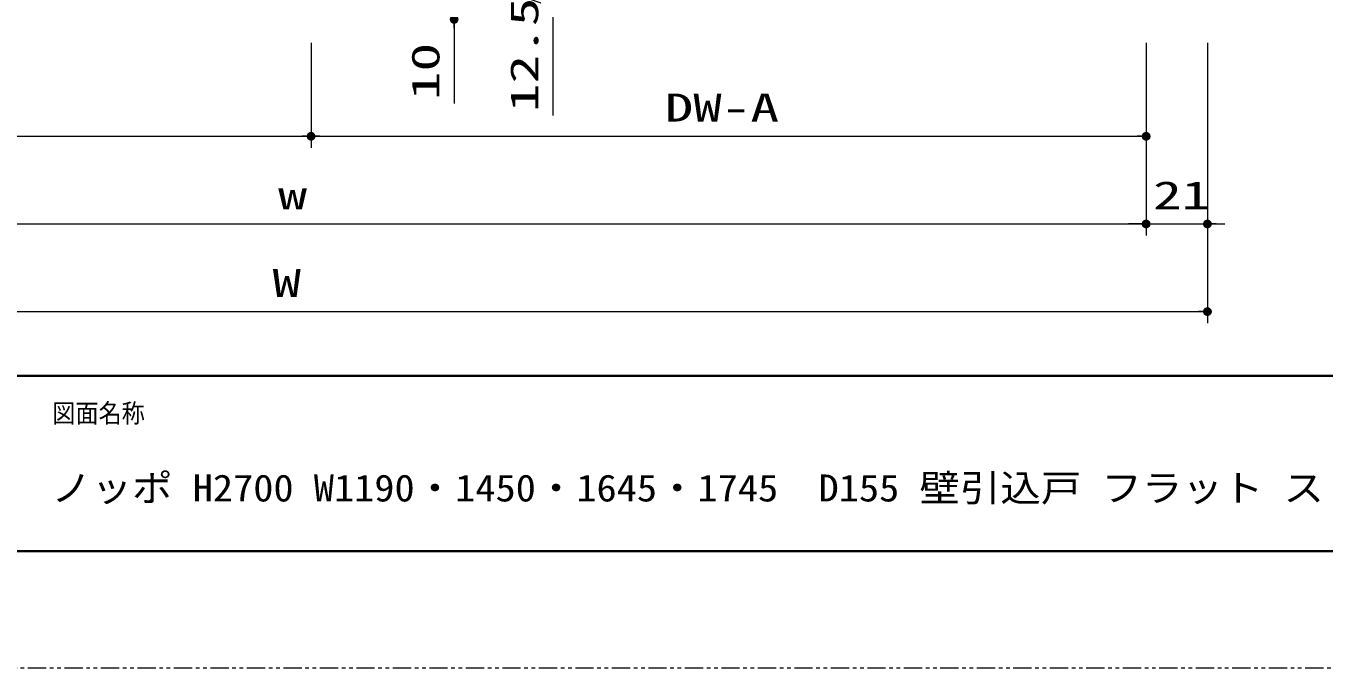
# Model space of a CAD drawing. Units: millimetres, scale not verified. Extents: x -1306 to 1306, y -607 to 607.
# Drawn here: x -882.4 to -437.8, y -594 to -374.3 of the extents above; entities that cross this region are included whole.
import ezdxf
from ezdxf.enums import TextEntityAlignment as Align

# ---------------------------------------------------------------- set-up
doc = ezdxf.new("R2010")
doc.units = ezdxf.units.MM
doc.header["$LTSCALE"] = 5
doc.header["$PDMODE"] = 32
doc.header["$PDSIZE"] = 2.5
doc.linetypes.add('USER1', pattern=[2.5, 1.25, -0.25, 0.25, -0.25, 0.25, -0.25])
for name, color, linetype, lineweight in [('0-3_陰線', 4, 'USER1', 9), ('1-1_寸法線', 3, 'Continuous', 13), ('1-4_DEFPOINTS', 7, 'Continuous', 5), ('1-5_0', 3, 'Continuous', 25), ('1-7_図面枠', 7, 'Continuous', 35)]:
    doc.layers.add(name, color=color, linetype=linetype, lineweight=lineweight)
doc.styles.add('ＭＳ ゴシック', font='')
doc.styles.get('ＭＳ ゴシック').set_extended_font_data('MS Gothic')

# ---------------------------------------------------------------- blocks, each defined once
blk = doc.blocks.new('_DOT')
at = {"layer": '1-5_0'}
blk.add_line((-2.5, 0), (-5, 0), dxfattribs=at)
for points in [[(0, 0), (-2.5, 0), (-2.48, 0.313)], [(0, 0), (-2.48, -0.313), (-2.5, 0)], [(0, 0), (-2.48, 0.313), (-2.421, 0.622)], [(0, 0), (-2.421, -0.622), (-2.48, -0.313)], [(0, 0), (-2.421, 0.622), (-2.324, 0.92)], [(0, 0), (-2.324, -0.92), (-2.421, -0.622)], [(0, 0), (-2.324, 0.92), (-2.191, 1.204)], [(0, 0), (-2.191, -1.204), (-2.324, -0.92)], [(0, 0), (-2.191, 1.204), (-2.023, 1.469)], [(0, 0), (-2.023, -1.469), (-2.191, -1.204)], [(0, 0), (-2.023, 1.469), (-1.822, 1.711)], [(0, 0), (-1.822, -1.711), (-2.023, -1.469)], [(0, 0), (-1.822, 1.711), (-1.594, 1.926)], [(0, 0), (-1.594, -1.926), (-1.822, -1.711)], [(0, 0), (-1.594, 1.926), (-1.34, 2.111)], [(0, 0), (-1.34, -2.111), (-1.594, -1.926)], [(0, 0), (-1.34, 2.111), (-1.064, 2.262)], [(0, 0), (-1.064, -2.262), (-1.34, -2.111)], [(0, 0), (-1.064, 2.262), (-0.773, 2.378)], [(0, 0), (-0.773, -2.378), (-1.064, -2.262)], [(0, 0), (-0.773, 2.378), (-0.468, 2.456)], [(0, 0), (-0.468, -2.456), (-0.773, -2.378)], [(0, 0), (-0.468, 2.456), (-0.157, 2.495)], [(0, 0), (-0.157, -2.495), (-0.468, -2.456)], [(0, 0), (-0.157, 2.495), (0.157, 2.495)], [(0, 0), (0.157, -2.495), (-0.157, -2.495)], [(0, 0), (0.157, 2.495), (0.468, 2.456)], [(0, 0), (0.468, 2.456), (0.773, 2.378)], [(0, 0), (0.773, 2.378), (1.064, 2.262)], [(0, 0), (1.064, 2.262), (1.34, 2.111)], [(0, 0), (1.34, 2.111), (1.594, 1.926)], [(0, 0), (1.594, 1.926), (1.822, 1.711)], [(0, 0), (1.822, 1.711), (2.023, 1.469)], [(0, 0), (2.023, 1.469), (2.191, 1.204)], [(0, 0), (2.191, 1.204), (2.324, 0.92)], [(0, 0), (2.324, 0.92), (2.421, 0.622)], [(0, 0), (2.421, 0.622), (2.48, 0.313)], [(0, 0), (2.48, 0.313), (2.5, 0)], [(0, 0), (0.468, -2.456), (0.157, -2.495)], [(0, 0), (0.773, -2.378), (0.468, -2.456)], [(0, 0), (1.064, -2.262), (0.773, -2.378)], [(0, 0), (1.34, -2.111), (1.064, -2.262)], [(0, 0), (1.594, -1.926), (1.34, -2.111)], [(0, 0), (1.822, -1.711), (1.594, -1.926)], [(0, 0), (2.023, -1.469), (1.822, -1.711)], [(0, 0), (2.191, -1.204), (2.023, -1.469)], [(0, 0), (2.324, -0.92), (2.191, -1.204)], [(0, 0), (2.421, -0.622), (2.324, -0.92)], [(0, 0), (2.48, -0.313), (2.421, -0.622)], [(0, 0), (2.5, 0), (2.48, -0.313)]]:
    blk.add_solid(points, dxfattribs=at)

msp = doc.modelspace()

# ---------------------------------------------------------------- linework, layer by layer
at = {"layer": '0-3_陰線'}
msp.add_line((387.036, -594), (-1292.964, -594), dxfattribs=at)
at = {"layer": '1-1_寸法線'}
for p, q in [((-735.739, -375.029), (-735.739, -400.791)), ((-784.739, -380.029), (-784.739, -416.029)), ((-784.739, -380.029), (-784.739, -416.029)), ((-498.739, -380.029), (-498.739, -446.029)), ((-498.739, -380.029), (-498.739, -446.029)), ((-498.739, -380.029), (-498.739, -416.029)), ((-477.739, -380.029), (-477.739, -476.029)), ((-477.739, -380.029), (-477.739, -446.029)), ((-1082.739, -412.029), (-787.739, -412.029)), ((-781.739, -412.029), (-501.739, -412.029)), ((-1079.739, -442.029), (-501.739, -442.029)), ((-501.739, -442.029), (-504.739, -442.029)), ((-498.739, -442.029), (-477.739, -442.029)), ((-474.739, -442.029), (-471.739, -442.029)), ((-1103.739, -472.029), (-480.739, -472.029))]:
    msp.add_line(p, q, dxfattribs=at)
msp.add_lwpolyline([(-735.739, -355.779), (-701.889, -367.86), (-701.889, -404.908)], dxfattribs=at)
at = {"layer": '1-4_DEFPOINTS'}
for p in [(-784.739, -412.029), (-498.739, -412.029), (-498.739, -442.029), (-477.739, -442.029), (-477.739, -472.029)]:
    msp.add_point(p, dxfattribs=at)
at = {"layer": '1-7_図面枠'}
msp.add_line((-1252.964, -494), (347.036, -494), dxfattribs=at)
msp.add_lwpolyline([(-1252.964, -554), (347.036, -554), (347.036, 554), (-1252.964, 554)], close=True, dxfattribs=at)

# ---------------------------------------------------------------- block references
at = {"layer": '1-1_寸法線', "xscale": 0.6, "yscale": 0.6}
for p, rotation in [((-735.739, -372.029), 90), ((-784.739, -412.029), 180), ((-477.739, -442.029), 180)]:
    msp.add_blockref('_DOT', p, dxfattribs=dict(at, rotation=rotation))
for p in [(-784.739, -412.029), (-498.739, -412.029), (-498.739, -442.029), (-498.739, -442.029), (-477.739, -472.029)]:
    msp.add_blockref('_DOT', p, dxfattribs=at)

# ---------------------------------------------------------------- texts
at = {"layer": '1-1_寸法線', "style": 'ＭＳ ゴシック', "width": 1.5}
for s, p in [('12.5', (-704.039, -403.765)), ('10', (-737.889, -399.648))]:
    msp.add_text(s, height=9.604, rotation=90, dxfattribs=at).set_placement(p, align=Align.BOTTOM_LEFT)
for s, p in [('DW-A', (-663.644, -409.879)), ('w', (-795.977, -439.879)), ('21', (-496.334, -439.879)), ('W', (-797.953, -469.879))]:
    msp.add_text(s, height=9.604, dxfattribs=at).set_placement(p, align=Align.BOTTOM_LEFT)
at = {"layer": '1-7_図面枠', "style": 'ＭＳ ゴシック'}
for s, height, width, p in [('図面名称', 6.452, 0.9, (-873.367, -511.963)), ('ノッポ H2700 W1190・1450・1645・1745  D155 壁引込戸 フラット スリム枠 図面', 9.236, 1.1, (-873.76, -539.776))]:
    msp.add_text(s, height=height, dxfattribs=dict(at, width=width)).set_placement(p, align=Align.BOTTOM_LEFT)

doc.saveas('drawing.dxf')
